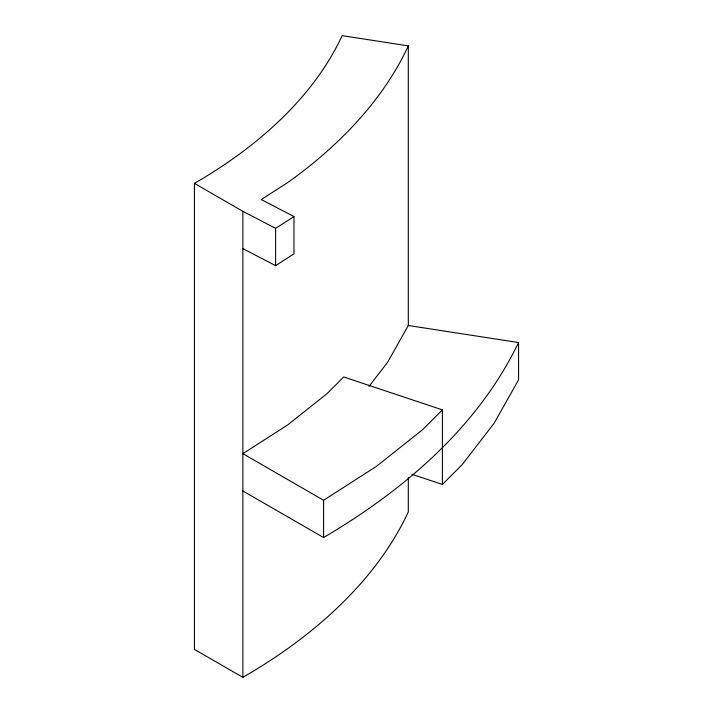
<?xml version="1.0" encoding="UTF-8"?>
<svg xmlns="http://www.w3.org/2000/svg" width="713" height="713" viewBox="0 0 713 713"><rect width="100%" height="100%" fill="white"/><g stroke="black" fill="none" stroke-linecap="round" stroke-linejoin="round"><path stroke-width="1.07" d="M408.308 477.407L408.308 511.907A639.24 369.067 0 0 1 242.857 677.35L194.426 649.391L194.426 183.366A570.748 329.522 0 0 0 342.151 35.65L408.308 45.882L408.308 325.493L387.631 362.24L369.049 386.339M408.308 325.493L518.574 342.552C477.55 427.542 403.585 490.366 323.577 537.54L242.857 490.945M323.577 500.259L242.857 453.664L287.633 424.957L326.964 393.701L343.693 376.972L442.408 409.877L422.693 429.591L376.348 466.427L323.577 500.259L323.577 537.54M411.954 474.288L442.408 484.439L462.122 464.724L494.198 423.139L518.574 379.833L518.574 342.552M242.857 248.614L275.601 265.637L275.601 228.356L293.979 216.565L261.234 199.551L287.633 182.626A639.24 369.067 0 0 0 408.308 45.882M275.601 265.637L293.979 253.855L293.979 216.565M194.426 183.366L242.857 211.333L275.601 228.356M442.408 409.877L442.408 484.439M242.857 211.333L242.857 677.35"/></g></svg>
